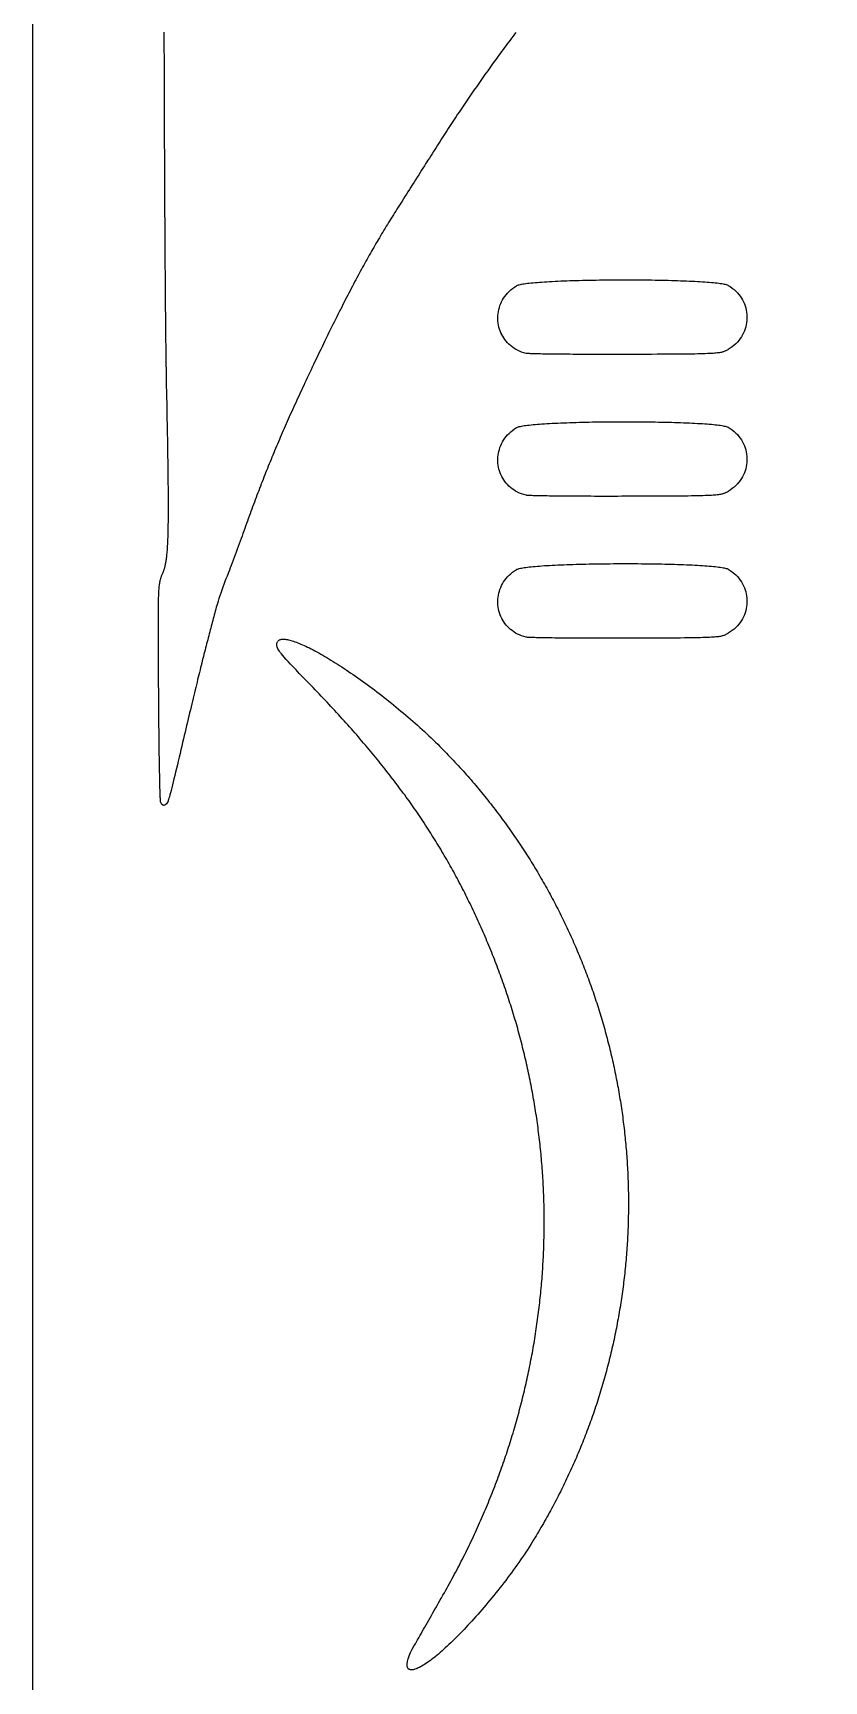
# Model space of a CAD drawing. Header units: millimetres. Extents: x 0 to 300, y 0 to 300.
# Drawn here: x 0 to 47.4, y 102.6 to 201.3 of the extents above; entities that cross this region are included whole.
import ezdxf

# ---------------------------------------------------------------- set-up
doc = ezdxf.new("R2010")
doc.units = ezdxf.units.MM
doc.layers.add('DIS_KONTUR', color=1, linetype='Continuous')
doc.layers.add('IC_DELIKLER', color=5, linetype='Continuous')

msp = doc.modelspace()

# ---------------------------------------------------------------- linework, layer by layer
at = {"layer": 'DIS_KONTUR'}
msp.add_lwpolyline([(0, 300), (300, 300), (300, 0), (0, 0)], close=True, dxfattribs=at)
at = {"layer": 'IC_DELIKLER'}
msp.add_lwpolyline([(28.912, 201.319), (28.826, 201.205), (28.741, 201.092), (28.655, 200.978), (28.57, 200.864), (28.484, 200.75), (28.399, 200.636), (28.314, 200.522), (28.23, 200.407), (28.145, 200.293), (28.061, 200.178), (27.977, 200.063), (27.892, 199.949), (27.809, 199.834), (27.725, 199.718), (27.641, 199.603), (27.558, 199.488), (27.474, 199.372), (27.391, 199.256), (27.308, 199.14), (27.225, 199.024), (27.142, 198.907), (27.06, 198.791), (26.977, 198.674), (26.895, 198.557), (26.812, 198.44), (26.73, 198.323), (26.648, 198.205), (26.566, 198.087), (26.484, 197.969), (26.402, 197.851), (26.32, 197.733), (26.239, 197.614), (26.157, 197.495), (26.076, 197.376), (25.994, 197.257), (25.913, 197.137), (25.831, 197.017), (25.75, 196.897), (25.669, 196.776), (25.588, 196.656), (25.507, 196.535), (25.426, 196.414), (25.345, 196.292), (25.264, 196.17), (25.183, 196.048), (25.102, 195.926), (25.022, 195.803), (24.941, 195.68), (24.86, 195.557), (24.779, 195.434), (24.699, 195.31), (24.618, 195.186), (24.537, 195.061), (24.457, 194.936), (24.376, 194.811), (24.295, 194.686), (24.215, 194.56), (24.134, 194.434), (24.054, 194.307), (23.973, 194.18), (23.892, 194.053), (23.811, 193.925), (23.731, 193.797), (23.65, 193.669), (23.582, 193.56), (23.509, 193.445), (23.432, 193.323), (23.351, 193.195), (23.268, 193.062), (23.181, 192.926), (23.093, 192.786), (23.002, 192.643), (22.911, 192.498), (22.818, 192.352), (22.725, 192.205), (22.632, 192.058), (22.54, 191.913), (22.448, 191.768), (22.358, 191.626), (22.269, 191.487), (22.183, 191.351), (22.099, 191.22), (22.019, 191.093), (21.942, 190.973), (21.867, 190.856), (21.793, 190.739), (21.72, 190.623), (21.647, 190.508), (21.575, 190.392), (21.503, 190.277), (21.431, 190.162), (21.36, 190.048), (21.29, 189.933), (21.22, 189.819), (21.15, 189.705), (21.081, 189.591), (21.012, 189.476), (20.943, 189.362), (20.874, 189.248), (20.806, 189.134), (20.738, 189.019), (20.671, 188.904), (20.603, 188.789), (20.536, 188.674), (20.469, 188.559), (20.402, 188.443), (20.335, 188.326), (20.268, 188.209), (20.201, 188.092), (20.134, 187.974), (20.067, 187.855), (20, 187.736), (19.934, 187.617), (19.867, 187.496), (19.8, 187.375), (19.733, 187.253), (19.666, 187.13), (19.598, 187.006), (19.531, 186.881), (19.463, 186.756), (19.395, 186.629), (19.327, 186.501), (19.258, 186.372), (19.19, 186.242), (19.121, 186.111), (19.051, 185.978), (18.982, 185.845), (18.912, 185.71), (18.841, 185.573), (18.77, 185.436), (18.699, 185.296), (18.627, 185.156), (18.555, 185.014), (18.482, 184.87), (18.408, 184.724), (18.334, 184.577), (18.26, 184.429), (18.185, 184.278), (18.109, 184.126), (18.033, 183.972), (17.955, 183.816), (17.878, 183.658), (17.799, 183.498), (17.72, 183.337), (17.64, 183.173), (17.559, 183.007), (17.477, 182.839), (17.395, 182.669), (17.312, 182.496), (17.227, 182.322), (17.142, 182.145), (17.056, 181.966), (16.969, 181.784), (16.881, 181.6), (16.803, 181.436), (16.725, 181.273), (16.649, 181.112), (16.573, 180.952), (16.498, 180.794), (16.425, 180.637), (16.351, 180.482), (16.279, 180.328), (16.208, 180.175), (16.137, 180.024), (16.067, 179.873), (15.998, 179.724), (15.93, 179.576), (15.862, 179.429), (15.795, 179.284), (15.729, 179.139), (15.664, 178.995), (15.599, 178.852), (15.534, 178.71), (15.471, 178.569), (15.408, 178.429), (15.345, 178.289), (15.284, 178.151), (15.222, 178.013), (15.162, 177.875), (15.101, 177.739), (15.042, 177.602), (14.982, 177.467), (14.924, 177.332), (14.866, 177.197), (14.808, 177.063), (14.75, 176.929), (14.694, 176.796), (14.637, 176.663), (14.581, 176.53), (14.525, 176.397), (14.47, 176.265), (14.415, 176.133), (14.36, 176.001), (14.305, 175.869), (14.251, 175.737), (14.197, 175.605), (14.143, 175.473), (14.09, 175.341), (14.037, 175.208), (13.984, 175.076), (13.931, 174.944), (13.878, 174.811), (13.826, 174.678), (13.773, 174.544), (13.721, 174.411), (13.669, 174.277), (13.617, 174.142), (13.565, 174.007), (13.513, 173.872), (13.461, 173.736), (13.409, 173.599), (13.358, 173.462), (13.306, 173.324), (13.254, 173.186), (13.202, 173.046), (13.15, 172.906), (13.098, 172.765), (13.046, 172.623), (12.994, 172.481), (12.941, 172.337), (12.889, 172.193), (12.836, 172.047), (12.783, 171.9), (12.73, 171.753), (12.677, 171.604), (12.623, 171.454), (12.57, 171.302), (12.516, 171.15), (12.463, 171.002), (12.408, 170.848), (12.351, 170.69), (12.292, 170.528), (12.232, 170.363), (12.171, 170.197), (12.109, 170.032), (12.048, 169.867), (11.987, 169.706), (11.928, 169.548), (11.87, 169.395), (11.813, 169.249), (11.76, 169.11), (11.709, 168.979), (11.661, 168.859), (11.618, 168.75), (11.556, 168.595), (11.493, 168.43), (11.429, 168.259), (11.365, 168.085), (11.303, 167.91), (11.242, 167.737), (11.185, 167.569), (11.132, 167.409), (11.085, 167.259), (11.043, 167.121), (11.008, 167), (10.977, 166.887), (10.946, 166.774), (10.915, 166.662), (10.885, 166.549), (10.854, 166.437), (10.824, 166.324), (10.794, 166.211), (10.763, 166.098), (10.733, 165.985), (10.703, 165.871), (10.672, 165.757), (10.642, 165.643), (10.612, 165.527), (10.581, 165.412), (10.551, 165.295), (10.52, 165.178), (10.489, 165.059), (10.459, 164.94), (10.428, 164.82), (10.396, 164.699), (10.365, 164.576), (10.333, 164.453), (10.302, 164.328), (10.27, 164.201), (10.237, 164.074), (10.205, 163.944), (10.172, 163.813), (10.139, 163.681), (10.105, 163.546), (10.071, 163.41), (10.037, 163.272), (10.002, 163.132), (9.967, 162.99), (9.932, 162.846), (9.896, 162.7), (9.86, 162.552), (9.823, 162.401), (9.786, 162.248), (9.748, 162.092), (9.709, 161.934), (9.67, 161.773), (9.631, 161.61), (9.591, 161.443), (9.55, 161.274), (9.509, 161.102), (9.467, 160.928), (9.424, 160.75), (9.381, 160.569), (9.337, 160.385), (9.293, 160.197), (9.247, 160.006), (9.201, 159.812), (9.154, 159.615), (9.107, 159.413), (9.058, 159.209), (9.009, 159), (8.959, 158.788), (8.908, 158.572), (8.856, 158.352), (8.803, 158.128), (8.75, 157.9), (8.696, 157.673), (8.643, 157.45), (8.591, 157.231), (8.539, 157.018), (8.489, 156.812), (8.44, 156.613), (8.393, 156.424), (8.349, 156.245), (8.306, 156.077), (8.266, 155.922), (8.23, 155.78), (8.196, 155.652), (8.166, 155.541), (8.14, 155.446), (8.118, 155.37), (8.1, 155.312), (8.087, 155.275), (7.999, 155.113), (7.904, 155.025), (7.808, 155.015), (7.719, 155.081), (7.645, 155.225), (7.645, 155.225), (7.642, 155.238), (7.639, 155.261), (7.636, 155.292), (7.633, 155.332), (7.63, 155.381), (7.627, 155.438), (7.623, 155.503), (7.62, 155.577), (7.617, 155.658), (7.614, 155.747), (7.611, 155.844), (7.608, 155.947), (7.604, 156.059), (7.601, 156.177), (7.598, 156.302), (7.595, 156.433), (7.592, 156.572), (7.589, 156.716), (7.586, 156.867), (7.582, 157.023), (7.579, 157.186), (7.576, 157.354), (7.573, 157.527), (7.571, 157.706), (7.568, 157.889), (7.565, 158.078), (7.562, 158.272), (7.559, 158.469), (7.557, 158.672), (7.554, 158.878), (7.551, 159.089), (7.549, 159.303), (7.546, 159.522), (7.544, 159.743), (7.542, 159.968), (7.54, 160.196), (7.537, 160.428), (7.535, 160.661), (7.533, 160.898), (7.531, 161.137), (7.53, 161.378), (7.528, 161.622), (7.526, 161.867), (7.524, 162.277), (7.521, 162.668), (7.519, 163.043), (7.517, 163.4), (7.515, 163.741), (7.513, 164.066), (7.512, 164.376), (7.51, 164.67), (7.509, 164.95), (7.508, 165.215), (7.508, 165.467), (7.508, 165.705), (7.508, 165.931), (7.508, 166.144), (7.509, 166.344), (7.51, 166.533), (7.511, 166.711), (7.513, 166.879), (7.516, 167.036), (7.518, 167.183), (7.522, 167.321), (7.525, 167.449), (7.529, 167.569), (7.534, 167.681), (7.539, 167.786), (7.545, 167.883), (7.551, 167.973), (7.557, 168.057), (7.565, 168.135), (7.573, 168.208), (7.581, 168.276), (7.59, 168.339), (7.6, 168.398), (7.611, 168.453), (7.622, 168.505), (7.633, 168.554), (7.646, 168.6), (7.659, 168.645), (7.673, 168.688), (7.688, 168.73), (7.703, 168.771), (7.72, 168.812), (7.737, 168.854), (7.755, 168.896), (7.773, 168.939), (7.793, 168.984), (7.807, 169.018), (7.822, 169.053), (7.835, 169.089), (7.849, 169.127), (7.862, 169.166), (7.875, 169.207), (7.887, 169.249), (7.899, 169.293), (7.911, 169.339), (7.922, 169.386), (7.933, 169.436), (7.944, 169.487), (7.954, 169.541), (7.964, 169.597), (7.973, 169.655), (7.983, 169.716), (7.992, 169.779), (8, 169.844), (8.008, 169.913), (8.016, 169.984), (8.024, 170.058), (8.031, 170.135), (8.038, 170.215), (8.045, 170.298), (8.051, 170.385), (8.057, 170.475), (8.062, 170.568), (8.068, 170.665), (8.073, 170.765), (8.077, 170.869), (8.082, 170.977), (8.086, 171.089), (8.09, 171.205), (8.093, 171.324), (8.096, 171.448), (8.099, 171.577), (8.101, 171.709), (8.104, 171.846), (8.106, 171.988), (8.107, 172.134), (8.108, 172.285), (8.109, 172.44), (8.11, 172.601), (8.111, 172.766), (8.111, 172.937), (8.111, 173.113), (8.11, 173.294), (8.109, 173.48), (8.108, 173.672), (8.107, 173.869), (8.106, 174.073), (8.104, 174.281), (8.102, 174.496), (8.099, 174.716), (8.097, 174.943), (8.094, 175.175), (8.091, 175.414), (8.087, 175.659), (8.083, 175.911), (8.079, 176.168), (8.075, 176.433), (8.071, 176.704), (8.066, 176.982), (8.061, 177.266), (8.055, 177.558), (8.05, 177.856), (8.044, 178.162), (8.038, 178.475), (8.032, 178.795), (8.025, 179.122), (8.018, 179.457), (8.011, 179.8), (8.004, 180.15), (8.003, 180.208), (8.002, 180.266), (8.001, 180.326), (7.999, 180.386), (7.998, 180.447), (7.997, 180.509), (7.996, 180.572), (7.995, 180.636), (7.994, 180.7), (7.992, 180.766), (7.991, 180.832), (7.99, 180.899), (7.989, 180.967), (7.988, 181.035), (7.987, 181.105), (7.986, 181.175), (7.985, 181.246), (7.983, 181.318), (7.982, 181.391), (7.981, 181.465), (7.98, 181.539), (7.979, 181.615), (7.978, 181.691), (7.977, 181.768), (7.976, 181.845), (7.975, 181.924), (7.974, 182.003), (7.973, 182.083), (7.971, 182.164), (7.97, 182.246), (7.969, 182.328), (7.968, 182.411), (7.967, 182.495), (7.966, 182.58), (7.965, 182.666), (7.964, 182.752), (7.963, 182.839), (7.962, 182.927), (7.961, 183.016), (7.96, 183.105), (7.959, 183.196), (7.958, 183.287), (7.957, 183.378), (7.956, 183.471), (7.955, 183.564), (7.954, 183.658), (7.953, 183.753), (7.952, 183.848), (7.951, 183.944), (7.95, 184.041), (7.949, 184.139), (7.948, 184.238), (7.947, 184.337), (7.946, 184.437), (7.945, 184.537), (7.944, 184.639), (7.943, 184.741), (7.942, 184.843), (7.941, 184.947), (7.941, 185.051), (7.94, 185.156), (7.939, 185.262), (7.938, 185.368), (7.937, 185.475), (7.936, 185.583), (7.935, 185.691), (7.934, 185.801), (7.933, 185.91), (7.932, 186.021), (7.931, 186.132), (7.931, 186.244), (7.93, 186.357), (7.929, 186.47), (7.928, 186.584), (7.927, 186.699), (7.926, 186.814), (7.925, 186.93), (7.925, 187.047), (7.924, 187.164), (7.923, 187.282), (7.922, 187.401), (7.921, 187.52), (7.92, 187.64), (7.92, 187.761), (7.919, 187.882), (7.918, 188.004), (7.917, 188.127), (7.916, 188.25), (7.915, 188.374), (7.915, 188.498), (7.914, 188.624), (7.913, 188.749), (7.912, 188.876), (7.911, 189.003), (7.911, 189.13), (7.91, 189.259), (7.909, 189.388), (7.908, 189.517), (7.908, 189.647), (7.907, 189.778), (7.906, 189.91), (7.905, 190.042), (7.905, 190.174), (7.904, 190.308), (7.903, 190.441), (7.902, 190.576), (7.902, 190.711), (7.901, 190.846), (7.9, 190.983), (7.9, 191.119), (7.899, 191.257), (7.898, 191.395), (7.897, 191.533), (7.897, 191.672), (7.896, 191.812), (7.895, 191.952), (7.895, 192.093), (7.894, 192.235), (7.893, 192.377), (7.893, 192.519), (7.892, 192.662), (7.891, 192.806), (7.891, 192.95), (7.89, 193.095), (7.889, 193.24), (7.889, 193.386), (7.888, 193.533), (7.887, 193.68), (7.887, 193.827), (7.886, 193.975), (7.885, 194.124), (7.885, 194.273), (7.884, 194.423), (7.884, 194.573), (7.883, 194.724), (7.882, 194.875), (7.882, 195.027), (7.881, 195.179), (7.881, 195.332), (7.88, 195.485), (7.879, 195.639), (7.879, 195.793), (7.878, 195.948), (7.878, 196.103), (7.877, 196.259), (7.876, 196.416), (7.876, 196.572), (7.875, 196.73), (7.875, 196.888), (7.874, 197.046), (7.874, 197.205), (7.873, 197.364), (7.873, 197.524), (7.872, 197.684), (7.872, 197.845), (7.871, 198.006), (7.87, 198.168), (7.87, 198.33), (7.869, 198.492), (7.869, 198.656), (7.868, 198.819), (7.868, 198.983), (7.867, 199.148), (7.867, 199.312), (7.866, 199.478), (7.866, 199.644), (7.865, 199.81), (7.865, 199.977), (7.864, 200.144), (7.864, 200.311), (7.864, 200.479), (7.863, 200.648), (7.863, 200.817), (7.862, 200.986), (7.862, 201.156), (7.861, 201.326)], dxfattribs=at)
for points in [[(29.524, 182.096), (29.387, 182.133), (29.255, 182.177), (29.13, 182.228), (29.009, 182.284), (28.895, 182.346), (28.786, 182.414), (28.682, 182.487), (28.585, 182.564), (28.493, 182.647), (28.407, 182.734), (28.326, 182.825), (28.252, 182.92), (28.183, 183.018), (28.121, 183.119), (28.064, 183.224), (28.013, 183.331), (27.969, 183.441), (27.931, 183.553), (27.898, 183.666), (27.872, 183.782), (27.852, 183.898), (27.839, 184.016), (27.832, 184.134), (27.831, 184.253), (27.836, 184.372), (27.848, 184.491), (27.866, 184.609), (27.891, 184.727), (27.923, 184.844), (27.961, 184.959), (28.005, 185.073), (28.057, 185.185), (28.115, 185.296), (28.179, 185.403), (28.251, 185.509), (28.329, 185.611), (28.415, 185.71), (28.507, 185.806), (28.606, 185.897), (28.712, 185.985), (28.825, 186.069), (28.945, 186.148), (28.976, 186.164), (29.015, 186.179), (29.062, 186.195), (29.117, 186.21), (29.18, 186.224), (29.251, 186.238), (29.329, 186.252), (29.415, 186.266), (29.507, 186.279), (29.606, 186.292), (29.712, 186.304), (29.825, 186.316), (29.943, 186.328), (30.068, 186.339), (30.198, 186.35), (30.334, 186.36), (30.475, 186.37), (30.622, 186.38), (30.773, 186.39), (30.929, 186.399), (31.09, 186.407), (31.256, 186.416), (31.425, 186.423), (31.598, 186.431), (31.776, 186.438), (31.956, 186.445), (32.14, 186.451), (32.328, 186.457), (32.518, 186.463), (32.711, 186.468), (32.907, 186.473), (33.105, 186.478), (33.305, 186.482), (33.507, 186.486), (33.71, 186.489), (33.916, 186.492), (34.122, 186.495), (34.33, 186.497), (34.539, 186.499), (34.748, 186.5), (34.958, 186.501), (35.168, 186.502), (35.379, 186.503), (35.589, 186.503), (35.799, 186.502), (36.008, 186.501), (36.217, 186.5), (36.425, 186.499), (36.632, 186.497), (36.837, 186.494), (37.041, 186.492), (37.244, 186.489), (37.444, 186.485), (37.642, 186.481), (37.838, 186.477), (38.031, 186.472), (38.222, 186.467), (38.41, 186.462), (38.594, 186.456), (38.776, 186.45), (38.953, 186.444), (39.127, 186.437), (39.297, 186.429), (39.463, 186.422), (39.625, 186.414), (39.782, 186.405), (39.934, 186.396), (40.081, 186.387), (40.223, 186.377), (40.36, 186.367), (40.491, 186.357), (40.616, 186.346), (40.736, 186.335), (40.849, 186.323), (40.955, 186.311), (41.056, 186.299), (41.149, 186.286), (41.235, 186.273), (41.315, 186.259), (41.386, 186.245), (41.451, 186.231), (41.507, 186.216), (41.555, 186.201), (41.596, 186.185), (41.627, 186.169), (41.751, 186.092), (41.868, 186.008), (41.977, 185.919), (42.08, 185.825), (42.174, 185.727), (42.262, 185.625), (42.342, 185.518), (42.415, 185.408), (42.481, 185.295), (42.539, 185.179), (42.59, 185.06), (42.634, 184.939), (42.671, 184.816), (42.7, 184.692), (42.722, 184.567), (42.736, 184.44), (42.744, 184.313), (42.744, 184.187), (42.736, 184.06), (42.722, 183.933), (42.7, 183.808), (42.671, 183.684), (42.634, 183.561), (42.59, 183.44), (42.539, 183.321), (42.481, 183.205), (42.415, 183.092), (42.342, 182.982), (42.262, 182.875), (42.174, 182.773), (42.08, 182.675), (41.977, 182.581), (41.868, 182.492), (41.751, 182.408), (41.627, 182.331), (41.592, 182.31), (41.558, 182.291), (41.525, 182.272), (41.492, 182.254), (41.459, 182.238), (41.424, 182.222), (41.388, 182.207), (41.349, 182.193), (41.308, 182.18), (41.263, 182.168), (41.214, 182.157), (41.161, 182.146), (41.103, 182.136), (41.039, 182.126), (40.969, 182.118), (40.891, 182.11), (40.807, 182.102), (40.715, 182.095), (40.614, 182.089), (40.503, 182.083), (40.384, 182.078), (40.253, 182.073), (40.113, 182.068), (39.96, 182.064), (39.796, 182.061), (39.619, 182.057), (39.429, 182.054), (39.225, 182.052), (39.007, 182.049), (38.774, 182.047), (38.525, 182.045), (38.261, 182.044), (37.98, 182.042), (37.682, 182.041), (37.366, 182.039), (37.032, 182.038), (36.678, 182.037), (36.306, 182.036), (35.913, 182.035), (35.5, 182.033), (35.256, 182.033), (35.013, 182.032), (34.773, 182.032), (34.535, 182.032), (34.3, 182.032), (34.068, 182.032), (33.838, 182.032), (33.612, 182.032), (33.39, 182.033), (33.172, 182.033), (32.957, 182.034), (32.747, 182.035), (32.541, 182.036), (32.34, 182.037), (32.144, 182.039), (31.953, 182.04), (31.768, 182.041), (31.588, 182.043), (31.414, 182.045), (31.246, 182.047), (31.084, 182.049), (30.929, 182.051), (30.781, 182.053), (30.639, 182.055), (30.505, 182.057), (30.379, 182.06), (30.26, 182.062), (30.149, 182.065), (30.046, 182.068), (29.951, 182.071), (29.865, 182.074), (29.788, 182.077), (29.72, 182.08), (29.661, 182.083), (29.612, 182.086), (29.572, 182.089), (29.543, 182.093), (29.524, 182.096)], [(29.524, 173.596), (29.387, 173.633), (29.255, 173.677), (29.13, 173.728), (29.009, 173.784), (28.895, 173.846), (28.786, 173.914), (28.682, 173.987), (28.585, 174.064), (28.493, 174.147), (28.407, 174.234), (28.326, 174.325), (28.252, 174.42), (28.183, 174.518), (28.121, 174.619), (28.064, 174.724), (28.013, 174.831), (27.969, 174.941), (27.931, 175.053), (27.898, 175.166), (27.872, 175.282), (27.852, 175.398), (27.839, 175.516), (27.832, 175.634), (27.831, 175.753), (27.836, 175.872), (27.848, 175.991), (27.866, 176.109), (27.891, 176.227), (27.923, 176.344), (27.961, 176.459), (28.005, 176.573), (28.057, 176.685), (28.115, 176.796), (28.179, 176.903), (28.251, 177.009), (28.329, 177.111), (28.415, 177.21), (28.507, 177.306), (28.606, 177.397), (28.712, 177.485), (28.825, 177.569), (28.945, 177.648), (28.976, 177.664), (29.015, 177.679), (29.062, 177.695), (29.117, 177.71), (29.18, 177.724), (29.251, 177.738), (29.329, 177.752), (29.415, 177.766), (29.507, 177.779), (29.606, 177.792), (29.712, 177.804), (29.825, 177.816), (29.943, 177.828), (30.068, 177.839), (30.198, 177.85), (30.334, 177.86), (30.475, 177.87), (30.622, 177.88), (30.773, 177.89), (30.929, 177.899), (31.09, 177.907), (31.256, 177.916), (31.425, 177.923), (31.598, 177.931), (31.776, 177.938), (31.956, 177.945), (32.14, 177.951), (32.328, 177.957), (32.518, 177.963), (32.711, 177.968), (32.907, 177.973), (33.105, 177.978), (33.305, 177.982), (33.507, 177.986), (33.71, 177.989), (33.916, 177.992), (34.122, 177.995), (34.33, 177.997), (34.539, 177.999), (34.748, 178), (34.958, 178.001), (35.168, 178.002), (35.379, 178.003), (35.589, 178.003), (35.799, 178.002), (36.008, 178.001), (36.217, 178), (36.425, 177.999), (36.632, 177.997), (36.837, 177.994), (37.041, 177.992), (37.244, 177.989), (37.444, 177.985), (37.642, 177.981), (37.838, 177.977), (38.031, 177.972), (38.222, 177.967), (38.41, 177.962), (38.594, 177.956), (38.776, 177.95), (38.953, 177.944), (39.127, 177.937), (39.297, 177.929), (39.463, 177.922), (39.625, 177.914), (39.782, 177.905), (39.934, 177.896), (40.081, 177.887), (40.223, 177.877), (40.36, 177.867), (40.491, 177.857), (40.616, 177.846), (40.736, 177.835), (40.849, 177.823), (40.955, 177.811), (41.056, 177.799), (41.149, 177.786), (41.235, 177.773), (41.315, 177.759), (41.386, 177.745), (41.451, 177.731), (41.507, 177.716), (41.555, 177.701), (41.596, 177.685), (41.627, 177.669), (41.751, 177.592), (41.868, 177.508), (41.977, 177.419), (42.08, 177.325), (42.174, 177.227), (42.262, 177.125), (42.342, 177.018), (42.415, 176.908), (42.481, 176.795), (42.539, 176.679), (42.59, 176.56), (42.634, 176.439), (42.671, 176.316), (42.7, 176.192), (42.722, 176.067), (42.736, 175.94), (42.744, 175.813), (42.744, 175.687), (42.736, 175.56), (42.722, 175.433), (42.7, 175.308), (42.671, 175.184), (42.634, 175.061), (42.59, 174.94), (42.539, 174.821), (42.481, 174.705), (42.415, 174.592), (42.342, 174.482), (42.262, 174.375), (42.174, 174.273), (42.08, 174.175), (41.977, 174.081), (41.868, 173.992), (41.751, 173.908), (41.627, 173.831), (41.592, 173.81), (41.558, 173.791), (41.525, 173.772), (41.492, 173.754), (41.459, 173.738), (41.424, 173.722), (41.388, 173.707), (41.349, 173.693), (41.308, 173.68), (41.263, 173.668), (41.214, 173.657), (41.161, 173.646), (41.103, 173.636), (41.039, 173.626), (40.969, 173.618), (40.891, 173.61), (40.807, 173.602), (40.715, 173.595), (40.614, 173.589), (40.503, 173.583), (40.384, 173.578), (40.253, 173.573), (40.113, 173.568), (39.96, 173.564), (39.796, 173.561), (39.619, 173.557), (39.429, 173.554), (39.225, 173.552), (39.007, 173.549), (38.774, 173.547), (38.525, 173.545), (38.261, 173.544), (37.98, 173.542), (37.682, 173.541), (37.366, 173.539), (37.032, 173.538), (36.678, 173.537), (36.306, 173.536), (35.913, 173.535), (35.5, 173.533), (35.256, 173.533), (35.013, 173.532), (34.773, 173.532), (34.535, 173.532), (34.3, 173.532), (34.068, 173.532), (33.838, 173.532), (33.612, 173.532), (33.39, 173.533), (33.172, 173.533), (32.957, 173.534), (32.747, 173.535), (32.541, 173.536), (32.34, 173.537), (32.144, 173.539), (31.953, 173.54), (31.768, 173.541), (31.588, 173.543), (31.414, 173.545), (31.246, 173.547), (31.084, 173.549), (30.929, 173.551), (30.781, 173.553), (30.639, 173.555), (30.505, 173.557), (30.379, 173.56), (30.26, 173.562), (30.149, 173.565), (30.046, 173.568), (29.951, 173.571), (29.865, 173.574), (29.788, 173.577), (29.72, 173.58), (29.661, 173.583), (29.612, 173.586), (29.572, 173.589), (29.543, 173.593), (29.524, 173.596)], [(29.524, 165.096), (29.387, 165.133), (29.255, 165.177), (29.13, 165.228), (29.009, 165.284), (28.895, 165.346), (28.786, 165.414), (28.682, 165.487), (28.585, 165.564), (28.493, 165.647), (28.407, 165.734), (28.326, 165.825), (28.252, 165.92), (28.183, 166.018), (28.121, 166.119), (28.064, 166.224), (28.013, 166.331), (27.969, 166.441), (27.931, 166.553), (27.898, 166.666), (27.872, 166.782), (27.852, 166.898), (27.839, 167.016), (27.832, 167.134), (27.831, 167.253), (27.836, 167.372), (27.848, 167.491), (27.866, 167.609), (27.891, 167.727), (27.923, 167.844), (27.961, 167.959), (28.005, 168.073), (28.057, 168.185), (28.115, 168.296), (28.179, 168.403), (28.251, 168.509), (28.329, 168.611), (28.415, 168.71), (28.507, 168.806), (28.606, 168.897), (28.712, 168.985), (28.825, 169.069), (28.945, 169.148), (28.976, 169.164), (29.015, 169.179), (29.062, 169.195), (29.117, 169.21), (29.18, 169.224), (29.251, 169.238), (29.329, 169.252), (29.415, 169.266), (29.507, 169.279), (29.606, 169.292), (29.712, 169.304), (29.825, 169.316), (29.943, 169.328), (30.068, 169.339), (30.198, 169.35), (30.334, 169.36), (30.475, 169.37), (30.622, 169.38), (30.773, 169.39), (30.929, 169.399), (31.09, 169.407), (31.256, 169.416), (31.425, 169.423), (31.598, 169.431), (31.776, 169.438), (31.956, 169.445), (32.14, 169.451), (32.328, 169.457), (32.518, 169.463), (32.711, 169.468), (32.907, 169.473), (33.105, 169.478), (33.305, 169.482), (33.507, 169.486), (33.71, 169.489), (33.916, 169.492), (34.122, 169.495), (34.33, 169.497), (34.539, 169.499), (34.748, 169.5), (34.958, 169.501), (35.168, 169.502), (35.379, 169.503), (35.589, 169.503), (35.799, 169.502), (36.008, 169.501), (36.217, 169.5), (36.425, 169.499), (36.632, 169.497), (36.837, 169.494), (37.041, 169.492), (37.244, 169.489), (37.444, 169.485), (37.642, 169.481), (37.838, 169.477), (38.031, 169.472), (38.222, 169.467), (38.41, 169.462), (38.594, 169.456), (38.776, 169.45), (38.953, 169.444), (39.127, 169.437), (39.297, 169.429), (39.463, 169.422), (39.625, 169.414), (39.782, 169.405), (39.934, 169.396), (40.081, 169.387), (40.223, 169.377), (40.36, 169.367), (40.491, 169.357), (40.616, 169.346), (40.736, 169.335), (40.849, 169.323), (40.955, 169.311), (41.056, 169.299), (41.149, 169.286), (41.235, 169.273), (41.315, 169.259), (41.386, 169.245), (41.451, 169.231), (41.507, 169.216), (41.555, 169.201), (41.596, 169.185), (41.627, 169.169), (41.751, 169.092), (41.868, 169.008), (41.977, 168.919), (42.08, 168.825), (42.174, 168.727), (42.262, 168.625), (42.342, 168.518), (42.415, 168.408), (42.481, 168.295), (42.539, 168.179), (42.59, 168.06), (42.634, 167.939), (42.671, 167.816), (42.7, 167.692), (42.722, 167.567), (42.736, 167.44), (42.744, 167.313), (42.744, 167.187), (42.736, 167.06), (42.722, 166.933), (42.7, 166.808), (42.671, 166.684), (42.634, 166.561), (42.59, 166.44), (42.539, 166.321), (42.481, 166.205), (42.415, 166.092), (42.342, 165.982), (42.262, 165.875), (42.174, 165.773), (42.08, 165.675), (41.977, 165.581), (41.868, 165.492), (41.751, 165.408), (41.627, 165.331), (41.592, 165.31), (41.558, 165.291), (41.525, 165.272), (41.492, 165.254), (41.459, 165.238), (41.424, 165.222), (41.388, 165.207), (41.349, 165.193), (41.308, 165.18), (41.263, 165.168), (41.214, 165.157), (41.161, 165.146), (41.103, 165.136), (41.039, 165.126), (40.969, 165.118), (40.891, 165.11), (40.807, 165.102), (40.715, 165.095), (40.614, 165.089), (40.503, 165.083), (40.384, 165.078), (40.253, 165.073), (40.113, 165.068), (39.96, 165.064), (39.796, 165.061), (39.619, 165.057), (39.429, 165.054), (39.225, 165.052), (39.007, 165.049), (38.774, 165.047), (38.525, 165.045), (38.261, 165.044), (37.98, 165.042), (37.682, 165.041), (37.366, 165.039), (37.032, 165.038), (36.678, 165.037), (36.306, 165.036), (35.913, 165.035), (35.5, 165.033), (35.256, 165.033), (35.013, 165.032), (34.773, 165.032), (34.535, 165.032), (34.3, 165.032), (34.068, 165.032), (33.838, 165.032), (33.612, 165.032), (33.39, 165.033), (33.172, 165.033), (32.957, 165.034), (32.747, 165.035), (32.541, 165.036), (32.34, 165.037), (32.144, 165.039), (31.953, 165.04), (31.768, 165.041), (31.588, 165.043), (31.414, 165.045), (31.246, 165.047), (31.084, 165.049), (30.929, 165.051), (30.781, 165.053), (30.639, 165.055), (30.505, 165.057), (30.379, 165.06), (30.26, 165.062), (30.149, 165.065), (30.046, 165.068), (29.951, 165.071), (29.865, 165.074), (29.788, 165.077), (29.72, 165.08), (29.661, 165.083), (29.612, 165.086), (29.572, 165.089), (29.543, 165.093), (29.524, 165.096)], [(22.525, 103.267), (22.461, 103.311), (22.419, 103.383), (22.399, 103.479), (22.4, 103.599), (22.422, 103.741), (22.464, 103.902), (22.526, 104.08), (22.608, 104.275), (22.709, 104.483), (22.829, 104.702), (22.893, 104.812), (22.958, 104.926), (23.024, 105.042), (23.093, 105.162), (23.163, 105.285), (23.235, 105.411), (23.309, 105.54), (23.384, 105.671), (23.46, 105.805), (23.538, 105.941), (23.617, 106.08), (23.697, 106.22), (23.778, 106.363), (23.86, 106.507), (23.943, 106.653), (24.026, 106.801), (24.111, 106.95), (24.196, 107.1), (24.282, 107.251), (24.368, 107.404), (24.455, 107.557), (24.542, 107.711), (24.629, 107.865), (24.717, 108.02), (24.791, 108.152), (24.865, 108.284), (24.938, 108.416), (25.011, 108.548), (25.083, 108.681), (25.155, 108.814), (25.226, 108.946), (25.297, 109.079), (25.368, 109.212), (25.438, 109.346), (25.508, 109.479), (25.577, 109.613), (25.645, 109.746), (25.713, 109.88), (25.781, 110.014), (25.848, 110.148), (25.915, 110.282), (25.981, 110.417), (26.047, 110.551), (26.112, 110.686), (26.177, 110.821), (26.242, 110.955), (26.306, 111.091), (26.369, 111.226), (26.432, 111.361), (26.495, 111.496), (26.557, 111.632), (26.618, 111.768), (26.68, 111.904), (26.74, 112.04), (26.8, 112.176), (26.86, 112.312), (26.919, 112.448), (26.978, 112.585), (27.036, 112.721), (27.094, 112.858), (27.152, 112.995), (27.209, 113.132), (27.265, 113.269), (27.321, 113.406), (27.377, 113.543), (27.432, 113.681), (27.486, 113.818), (27.54, 113.956), (27.594, 114.093), (27.647, 114.231), (27.7, 114.369), (27.752, 114.507), (27.804, 114.645), (27.855, 114.784), (27.906, 114.922), (27.956, 115.061), (28.006, 115.199), (28.055, 115.338), (28.104, 115.477), (28.153, 115.615), (28.201, 115.754), (28.248, 115.894), (28.295, 116.033), (28.342, 116.172), (28.388, 116.311), (28.433, 116.451), (28.479, 116.59), (28.523, 116.73), (28.568, 116.87), (28.611, 117.01), (28.655, 117.15), (28.697, 117.29), (28.74, 117.43), (28.782, 117.57), (28.823, 117.71), (28.864, 117.85), (28.904, 117.991), (28.944, 118.131), (28.984, 118.272), (29.023, 118.413), (29.061, 118.553), (29.099, 118.694), (29.137, 118.835), (29.174, 118.976), (29.211, 119.117), (29.247, 119.258), (29.283, 119.399), (29.318, 119.541), (29.353, 119.682), (29.387, 119.823), (29.421, 119.965), (29.454, 120.106), (29.487, 120.248), (29.519, 120.39), (29.551, 120.531), (29.583, 120.673), (29.614, 120.815), (29.644, 120.957), (29.674, 121.099), (29.704, 121.241), (29.733, 121.383), (29.762, 121.525), (29.79, 121.668), (29.817, 121.81), (29.845, 121.952), (29.871, 122.095), (29.898, 122.237), (29.923, 122.379), (29.949, 122.522), (29.973, 122.665), (29.998, 122.807), (30.022, 122.95), (30.045, 123.093), (30.068, 123.235), (30.09, 123.378), (30.112, 123.521), (30.134, 123.664), (30.155, 123.807), (30.176, 123.95), (30.196, 124.093), (30.215, 124.236), (30.234, 124.379), (30.253, 124.522), (30.271, 124.665), (30.289, 124.808), (30.306, 124.952), (30.323, 125.095), (30.339, 125.238), (30.355, 125.381), (30.37, 125.525), (30.385, 125.668), (30.399, 125.812), (30.413, 125.955), (30.427, 126.098), (30.44, 126.242), (30.452, 126.385), (30.464, 126.529), (30.476, 126.672), (30.487, 126.816), (30.497, 126.96), (30.507, 127.103), (30.517, 127.247), (30.526, 127.39), (30.535, 127.534), (30.543, 127.678), (30.551, 127.821), (30.558, 127.965), (30.565, 128.109), (30.571, 128.252), (30.577, 128.396), (30.582, 128.54), (30.587, 128.683), (30.591, 128.827), (30.595, 128.971), (30.599, 129.115), (30.601, 129.258), (30.604, 129.402), (30.606, 129.546), (30.607, 129.689), (30.608, 129.833), (30.609, 129.977), (30.609, 130.12), (30.609, 130.264), (30.608, 130.408), (30.606, 130.552), (30.604, 130.695), (30.602, 130.839), (30.599, 130.983), (30.596, 131.126), (30.592, 131.27), (30.588, 131.413), (30.583, 131.557), (30.578, 131.701), (30.572, 131.844), (30.566, 131.988), (30.56, 132.131), (30.552, 132.275), (30.545, 132.418), (30.537, 132.562), (30.528, 132.705), (30.519, 132.849), (30.51, 132.992), (30.5, 133.135), (30.489, 133.279), (30.478, 133.422), (30.467, 133.565), (30.455, 133.709), (30.442, 133.852), (30.43, 133.995), (30.416, 134.138), (30.402, 134.281), (30.388, 134.425), (30.373, 134.568), (30.358, 134.711), (30.342, 134.854), (30.326, 134.997), (30.309, 135.139), (30.292, 135.282), (30.274, 135.425), (30.256, 135.568), (30.238, 135.711), (30.218, 135.853), (30.199, 135.996), (30.179, 136.139), (30.158, 136.281), (30.137, 136.424), (30.116, 136.566), (30.094, 136.708), (30.071, 136.851), (30.048, 136.993), (30.025, 137.135), (30.001, 137.277), (29.976, 137.42), (29.951, 137.562), (29.926, 137.704), (29.9, 137.846), (29.874, 137.988), (29.847, 138.129), (29.82, 138.271), (29.792, 138.413), (29.764, 138.554), (29.735, 138.696), (29.706, 138.837), (29.676, 138.979), (29.646, 139.12), (29.615, 139.262), (29.584, 139.403), (29.552, 139.544), (29.52, 139.685), (29.487, 139.826), (29.454, 139.967), (29.421, 140.108), (29.387, 140.249), (29.352, 140.389), (29.317, 140.53), (29.281, 140.67), (29.245, 140.811), (29.209, 140.951), (29.172, 141.092), (29.134, 141.232), (29.097, 141.372), (29.058, 141.512), (29.019, 141.652), (28.98, 141.792), (28.94, 141.932), (28.9, 142.071), (28.859, 142.211), (28.817, 142.35), (28.776, 142.49), (28.733, 142.629), (28.69, 142.768), (28.647, 142.907), (28.603, 143.046), (28.559, 143.185), (28.514, 143.324), (28.469, 143.463), (28.424, 143.601), (28.377, 143.74), (28.331, 143.878), (28.283, 144.017), (28.236, 144.155), (28.188, 144.293), (28.139, 144.431), (28.09, 144.569), (28.04, 144.707), (27.99, 144.844), (27.94, 144.982), (27.889, 145.119), (27.837, 145.257), (27.785, 145.394), (27.733, 145.531), (27.68, 145.668), (27.626, 145.805), (27.572, 145.941), (27.518, 146.078), (27.463, 146.215), (27.407, 146.352), (27.351, 146.488), (27.295, 146.625), (27.239, 146.76), (27.182, 146.896), (27.125, 147.031), (27.067, 147.165), (27.01, 147.299), (26.952, 147.433), (26.893, 147.566), (26.835, 147.699), (26.776, 147.832), (26.716, 147.964), (26.657, 148.096), (26.597, 148.227), (26.537, 148.358), (26.476, 148.489), (26.415, 148.619), (26.354, 148.749), (26.292, 148.879), (26.23, 149.008), (26.168, 149.137), (26.105, 149.266), (26.042, 149.394), (25.979, 149.522), (25.915, 149.649), (25.851, 149.777), (25.786, 149.904), (25.721, 150.031), (25.656, 150.157), (25.59, 150.283), (25.524, 150.409), (25.458, 150.535), (25.391, 150.66), (25.324, 150.786), (25.256, 150.91), (25.188, 151.035), (25.12, 151.159), (25.051, 151.284), (24.981, 151.408), (24.911, 151.531), (24.841, 151.655), (24.771, 151.778), (24.699, 151.901), (24.628, 152.024), (24.556, 152.147), (24.484, 152.269), (24.411, 152.391), (24.337, 152.513), (24.264, 152.635), (24.189, 152.757), (24.115, 152.879), (24.039, 153), (23.964, 153.121), (23.888, 153.243), (23.811, 153.364), (23.734, 153.485), (23.656, 153.605), (23.578, 153.726), (23.499, 153.846), (23.42, 153.967), (23.341, 154.087), (23.26, 154.207), (23.18, 154.327), (23.099, 154.447), (23.017, 154.567), (22.935, 154.687), (22.852, 154.807), (22.769, 154.927), (22.685, 155.046), (22.6, 155.166), (22.515, 155.285), (22.43, 155.405), (22.344, 155.524), (22.257, 155.644), (22.17, 155.763), (22.083, 155.882), (21.994, 156.002), (21.905, 156.121), (21.816, 156.24), (21.726, 156.36), (21.635, 156.479), (21.544, 156.598), (21.452, 156.718), (21.36, 156.837), (21.267, 156.957), (21.174, 157.076), (21.079, 157.196), (20.985, 157.315), (20.889, 157.435), (20.793, 157.554), (20.697, 157.674), (20.599, 157.794), (20.501, 157.914), (20.403, 158.034), (20.304, 158.154), (20.204, 158.274), (20.103, 158.394), (20.002, 158.514), (19.901, 158.635), (19.798, 158.755), (19.695, 158.876), (19.591, 158.997), (19.487, 159.118), (19.382, 159.239), (19.276, 159.36), (19.17, 159.481), (19.063, 159.603), (18.955, 159.725), (18.846, 159.846), (18.737, 159.968), (18.627, 160.091), (18.517, 160.213), (18.405, 160.335), (18.293, 160.458), (18.181, 160.581), (18.067, 160.704), (17.953, 160.828), (17.838, 160.951), (17.722, 161.075), (17.606, 161.199), (17.489, 161.323), (17.371, 161.448), (17.253, 161.572), (17.133, 161.697), (17.013, 161.823), (16.892, 161.948), (16.771, 162.074), (16.648, 162.2), (16.392, 162.464), (16.157, 162.707), (15.943, 162.929), (15.75, 163.131), (15.575, 163.315), (15.418, 163.482), (15.279, 163.633), (15.156, 163.769), (15.048, 163.892), (14.955, 164.001), (14.874, 164.099), (14.807, 164.187), (14.751, 164.266), (14.705, 164.336), (14.669, 164.4), (14.642, 164.457), (14.622, 164.51), (14.609, 164.559), (14.602, 164.606), (14.6, 164.652), (14.602, 164.698), (14.608, 164.741), (14.619, 164.78), (14.634, 164.815), (14.652, 164.847), (14.675, 164.875), (14.701, 164.9), (14.731, 164.922), (14.765, 164.94), (14.803, 164.954), (14.845, 164.965), (14.889, 164.973), (14.938, 164.978), (14.99, 164.98), (15.045, 164.978), (15.104, 164.973), (15.166, 164.965), (15.231, 164.954), (15.299, 164.94), (15.37, 164.923), (15.445, 164.903), (15.522, 164.881), (15.602, 164.855), (15.685, 164.826), (15.771, 164.795), (15.859, 164.761), (15.95, 164.724), (16.044, 164.685), (16.14, 164.643), (16.239, 164.598), (16.34, 164.551), (16.443, 164.501), (16.549, 164.449), (16.656, 164.395), (16.766, 164.338), (16.878, 164.278), (16.992, 164.217), (17.108, 164.153), (17.225, 164.087), (17.345, 164.019), (17.466, 163.948), (17.589, 163.875), (17.714, 163.801), (17.84, 163.724), (17.967, 163.646), (18.097, 163.565), (18.227, 163.482), (18.359, 163.398), (18.492, 163.312), (18.626, 163.224), (18.761, 163.134), (18.897, 163.042), (19.035, 162.949), (19.173, 162.854), (19.312, 162.758), (19.452, 162.66), (19.592, 162.56), (19.734, 162.459), (19.876, 162.357), (20.018, 162.253), (20.161, 162.148), (20.304, 162.041), (20.448, 161.933), (20.592, 161.824), (20.736, 161.714), (20.881, 161.603), (21.025, 161.49), (21.17, 161.377), (21.314, 161.262), (21.459, 161.146), (21.603, 161.03), (21.747, 160.912), (21.891, 160.793), (22.034, 160.674), (22.177, 160.554), (22.32, 160.433), (22.462, 160.311), (22.604, 160.189), (22.744, 160.066), (22.885, 159.943), (23.024, 159.818), (23.162, 159.694), (23.3, 159.568), (23.437, 159.443), (23.572, 159.317), (23.707, 159.19), (23.84, 159.064), (23.972, 158.936), (24.103, 158.809), (24.232, 158.682), (24.36, 158.554), (24.463, 158.451), (24.564, 158.348), (24.666, 158.244), (24.767, 158.14), (24.867, 158.036), (24.967, 157.931), (25.067, 157.826), (25.166, 157.721), (25.264, 157.616), (25.362, 157.51), (25.46, 157.404), (25.557, 157.298), (25.654, 157.191), (25.75, 157.084), (25.846, 156.977), (25.942, 156.869), (26.037, 156.762), (26.131, 156.654), (26.225, 156.545), (26.319, 156.436), (26.412, 156.328), (26.505, 156.218), (26.597, 156.109), (26.689, 155.999), (26.78, 155.889), (26.871, 155.779), (26.961, 155.668), (27.051, 155.557), (27.141, 155.446), (27.23, 155.335), (27.318, 155.223), (27.406, 155.111), (27.494, 154.999), (27.581, 154.886), (27.668, 154.773), (27.754, 154.66), (27.84, 154.547), (27.925, 154.434), (28.01, 154.32), (28.095, 154.206), (28.179, 154.091), (28.262, 153.977), (28.345, 153.862), (28.428, 153.747), (28.51, 153.632), (28.592, 153.516), (28.673, 153.4), (28.754, 153.284), (28.834, 153.168), (28.914, 153.051), (28.993, 152.935), (29.072, 152.817), (29.151, 152.7), (29.229, 152.583), (29.306, 152.465), (29.383, 152.347), (29.46, 152.229), (29.536, 152.11), (29.612, 151.992), (29.687, 151.873), (29.762, 151.754), (29.836, 151.634), (29.91, 151.515), (29.983, 151.395), (30.056, 151.275), (30.128, 151.154), (30.2, 151.034), (30.272, 150.913), (30.343, 150.792), (30.413, 150.671), (30.484, 150.55), (30.553, 150.428), (30.622, 150.307), (30.691, 150.185), (30.759, 150.062), (30.827, 149.94), (30.894, 149.817), (30.961, 149.695), (31.028, 149.572), (31.094, 149.448), (31.159, 149.325), (31.224, 149.201), (31.289, 149.078), (31.353, 148.954), (31.416, 148.829), (31.479, 148.705), (31.542, 148.58), (31.604, 148.456), (31.666, 148.331), (31.727, 148.206), (31.788, 148.08), (31.848, 147.955), (31.908, 147.829), (31.968, 147.703), (32.027, 147.577), (32.085, 147.451), (32.143, 147.324), (32.201, 147.198), (32.258, 147.071), (32.314, 146.944), (32.37, 146.817), (32.426, 146.69), (32.481, 146.562), (32.536, 146.435), (32.59, 146.307), (32.644, 146.179), (32.697, 146.051), (32.75, 145.922), (32.802, 145.794), (32.854, 145.665), (32.905, 145.536), (32.956, 145.408), (33.007, 145.278), (33.057, 145.149), (33.106, 145.02), (33.155, 144.89), (33.204, 144.761), (33.252, 144.631), (33.3, 144.501), (33.347, 144.371), (33.394, 144.24), (33.44, 144.11), (33.486, 143.979), (33.531, 143.849), (33.576, 143.718), (33.62, 143.587), (33.664, 143.456), (33.707, 143.324), (33.75, 143.193), (33.793, 143.061), (33.834, 142.93), (33.876, 142.798), (33.917, 142.666), (33.957, 142.534), (33.998, 142.402), (34.037, 142.27), (34.076, 142.137), (34.115, 142.005), (34.153, 141.872), (34.191, 141.739), (34.228, 141.606), (34.265, 141.473), (34.301, 141.34), (34.337, 141.207), (34.372, 141.074), (34.407, 140.94), (34.441, 140.807), (34.475, 140.673), (34.508, 140.539), (34.541, 140.405), (34.574, 140.271), (34.606, 140.137), (34.637, 140.003), (34.668, 139.869), (34.699, 139.734), (34.729, 139.6), (34.758, 139.465), (34.787, 139.331), (34.816, 139.196), (34.844, 139.061), (34.872, 138.926), (34.899, 138.791), (34.926, 138.656), (34.952, 138.521), (34.978, 138.385), (35.003, 138.25), (35.028, 138.115), (35.052, 137.979), (35.076, 137.844), (35.099, 137.708), (35.122, 137.572), (35.144, 137.436), (35.166, 137.3), (35.188, 137.164), (35.209, 137.028), (35.229, 136.892), (35.249, 136.756), (35.269, 136.62), (35.288, 136.483), (35.306, 136.347), (35.324, 136.211), (35.342, 136.074), (35.359, 135.938), (35.375, 135.801), (35.391, 135.664), (35.407, 135.528), (35.422, 135.391), (35.437, 135.254), (35.451, 135.117), (35.465, 134.98), (35.478, 134.843), (35.491, 134.706), (35.503, 134.569), (35.515, 134.432), (35.526, 134.295), (35.537, 134.158), (35.547, 134.02), (35.557, 133.883), (35.566, 133.746), (35.575, 133.608), (35.584, 133.471), (35.591, 133.334), (35.599, 133.196), (35.606, 133.059), (35.612, 132.921), (35.618, 132.784), (35.624, 132.646), (35.628, 132.508), (35.633, 132.371), (35.637, 132.233), (35.64, 132.096), (35.643, 131.958), (35.646, 131.82), (35.648, 131.683), (35.65, 131.545), (35.651, 131.407), (35.651, 131.269), (35.651, 131.132), (35.651, 130.994), (35.65, 130.856), (35.649, 130.718), (35.647, 130.581), (35.644, 130.443), (35.642, 130.305), (35.638, 130.167), (35.634, 130.029), (35.63, 129.892), (35.625, 129.754), (35.62, 129.616), (35.614, 129.478), (35.608, 129.341), (35.601, 129.203), (35.594, 129.065), (35.586, 128.927), (35.578, 128.79), (35.569, 128.652), (35.56, 128.514), (35.55, 128.377), (35.54, 128.239), (35.53, 128.101), (35.518, 127.964), (35.507, 127.826), (35.495, 127.689), (35.482, 127.551), (35.469, 127.414), (35.455, 127.276), (35.441, 127.139), (35.426, 127.001), (35.411, 126.864), (35.396, 126.726), (35.379, 126.589), (35.363, 126.452), (35.346, 126.315), (35.328, 126.177), (35.31, 126.04), (35.292, 125.903), (35.272, 125.766), (35.253, 125.629), (35.233, 125.492), (35.212, 125.355), (35.191, 125.218), (35.17, 125.081), (35.148, 124.945), (35.125, 124.808), (35.102, 124.671), (35.079, 124.535), (35.055, 124.398), (35.03, 124.262), (35.005, 124.125), (34.979, 123.989), (34.953, 123.852), (34.927, 123.716), (34.9, 123.58), (34.872, 123.444), (34.844, 123.308), (34.816, 123.172), (34.787, 123.036), (34.757, 122.9), (34.727, 122.764), (34.697, 122.629), (34.666, 122.493), (34.635, 122.358), (34.603, 122.222), (34.57, 122.087), (34.537, 121.951), (34.504, 121.816), (34.47, 121.681), (34.435, 121.546), (34.4, 121.411), (34.365, 121.276), (34.329, 121.141), (34.292, 121.007), (34.255, 120.872), (34.218, 120.738), (34.18, 120.603), (34.141, 120.469), (34.102, 120.335), (34.063, 120.201), (34.023, 120.067), (33.982, 119.933), (33.941, 119.799), (33.9, 119.665), (33.858, 119.532), (33.815, 119.398), (33.772, 119.265), (33.729, 119.132), (33.685, 118.999), (33.641, 118.866), (33.596, 118.733), (33.55, 118.6), (33.504, 118.467), (33.457, 118.335), (33.41, 118.202), (33.363, 118.07), (33.315, 117.938), (33.266, 117.806), (33.217, 117.674), (33.168, 117.542), (33.118, 117.41), (33.067, 117.279), (33.016, 117.148), (32.965, 117.016), (32.913, 116.885), (32.86, 116.754), (32.807, 116.623), (32.753, 116.493), (32.699, 116.362), (32.645, 116.232), (32.59, 116.101), (32.534, 115.971), (32.478, 115.841), (32.421, 115.711), (32.364, 115.582), (32.307, 115.452), (32.249, 115.323), (32.19, 115.193), (32.131, 115.064), (32.071, 114.935), (32.011, 114.807), (31.95, 114.678), (31.889, 114.55), (31.827, 114.421), (31.765, 114.293), (31.703, 114.165), (31.639, 114.037), (31.576, 113.91), (31.511, 113.782), (31.447, 113.655), (31.381, 113.528), (31.316, 113.401), (31.249, 113.274), (31.183, 113.147), (31.115, 113.021), (31.048, 112.895), (30.979, 112.769), (30.91, 112.643), (30.841, 112.517), (30.771, 112.392), (30.701, 112.266), (30.63, 112.141), (30.559, 112.016), (30.487, 111.891), (30.414, 111.767), (30.342, 111.642), (30.268, 111.518), (30.194, 111.394), (30.12, 111.27), (30.045, 111.147), (29.969, 111.023), (29.893, 110.9), (29.798, 110.748), (29.701, 110.595), (29.603, 110.442), (29.502, 110.289), (29.4, 110.135), (29.297, 109.981), (29.191, 109.827), (29.085, 109.674), (28.977, 109.52), (28.867, 109.366), (28.757, 109.212), (28.645, 109.059), (28.532, 108.906), (28.418, 108.754), (28.303, 108.602), (28.188, 108.45), (28.071, 108.299), (27.954, 108.149), (27.837, 108), (27.718, 107.852), (27.599, 107.705), (27.48, 107.558), (27.361, 107.413), (27.241, 107.269), (27.121, 107.126), (27.001, 106.985), (26.88, 106.845), (26.76, 106.706), (26.64, 106.569), (26.52, 106.434), (26.4, 106.3), (26.281, 106.169), (26.162, 106.039), (26.043, 105.911), (25.925, 105.785), (25.808, 105.661), (25.691, 105.54), (25.575, 105.42), (25.46, 105.303), (25.346, 105.189), (25.233, 105.076), (25.121, 104.967), (25.01, 104.86), (24.9, 104.756), (24.791, 104.654), (24.684, 104.556), (24.578, 104.46), (24.474, 104.367), (24.371, 104.278), (24.27, 104.191), (24.17, 104.108), (24.073, 104.028), (23.977, 103.952), (23.883, 103.879), (23.791, 103.81), (23.701, 103.744), (23.614, 103.682), (23.528, 103.624), (23.445, 103.569), (23.365, 103.519), (23.286, 103.472), (23.211, 103.43), (23.138, 103.392), (23.067, 103.358), (22.999, 103.328), (22.934, 103.303), (22.872, 103.282), (22.813, 103.265), (22.757, 103.254), (22.704, 103.247), (22.654, 103.245), (22.608, 103.247), (22.565, 103.255), (22.525, 103.267)]]:
    msp.add_lwpolyline(points, close=True, dxfattribs=at)

doc.saveas('drawing.dxf')
